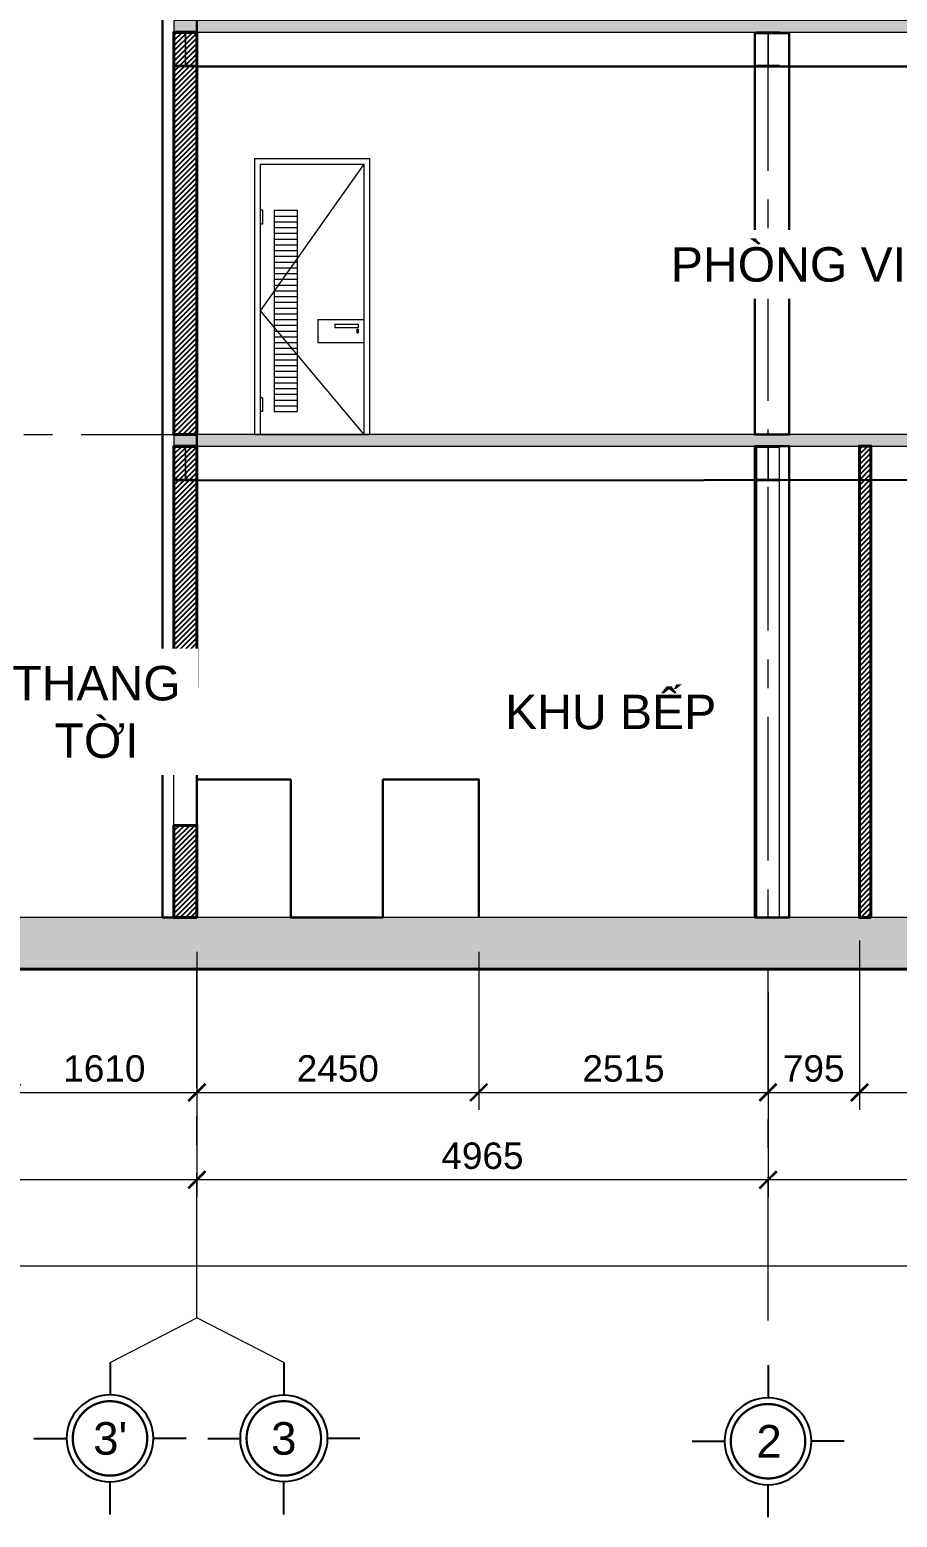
# Model space of a CAD drawing. Header units: millimetres. Extents: x 886808 to 1650903, y -1008069 to 230892.
# Drawn here: x 1039202 to 1046743, y -568767 to -555830 of the extents above; entities that cross this region are included whole.
import ezdxf
from ezdxf.enums import TextEntityAlignment as Align

# ---------------------------------------------------------------- set-up
doc = ezdxf.new("R2010")
doc.units = ezdxf.units.MM
for name, pattern in [('ACAD_ISO07W100', [3, 0, -3]), ('CENTER', [2, 1.25, -0.25, 0.25, -0.25]), ('CENTER2', [28.575, 19.05, -3.175, 3.175, -3.175]), ('CONTINOUS', [0])]:
    doc.linetypes.add(name, pattern=pattern)
doc.layers.get('0').update_dxf_attribs({"lineweight": 0})
for name, color, linetype, lineweight in [('01- NET TUONG- 242', 242, 'Continuous', 40), ('03- Net Cua- 153', 153, 'Continuous', 9), ('8l NET TO', 8, 'Continuous', 9), ('A-GLAZ-CURT', 52, 'Continuous', 5), ('A-Wall', 113, 'Continuous', 30), ('A_Dim', 8, 'Continuous', 5), ('i_hatch', 250, 'Continuous', 0), ('net truc', 250, 'CENTER2', 5), ('net vl', 33, 'Continuous', 5), ('Text', 250, 'Continuous', 25)]:
    doc.layers.add(name, color=color, linetype=linetype, lineweight=lineweight)
doc.layers.add('SCA1-ARC-1-concrete_block_1_c', color=141, linetype='Continuous')
doc.styles.add('Arial', font='arial.ttf', dxfattribs={"height": 253.361452})
doc.styles.add('Roof Fl type B$0$GHICHUTHUONG', font='arial.ttf', dxfattribs={"width": 0.8})
doc.styles.add('TIÊU ĐỀ', font='arial.ttf', dxfattribs={"height": 230})
doc.dimstyles.new('1-100', dxfattribs={"dimtxt": 230, "dimasz": 150, "dimexe": 150, "dimexo": 300, "dimgap": 90, "dimtad": 1, "dimdec": 0, "dimrnd": 5, "dimzin": 0, "dimtxsty": 'TIÊU ĐỀ', "dimblk": 'ARCHTICK', "dimcen": 100, "dimdle": 120, "dimclrd": 256, "dimclre": 256, "dimclrt": 2, "dimadec": 0, "dimazin": 0, "dimtfac": 1, "dimtdec": 0, "dimtix": 1, "dimtmove": 1, "dimatfit": 3, "dimldrblk": 'OPEN30', "dimfxl": 900, "dimtolj": 1, "dimtzin": 0, "dimlwd": 13, "dimlwe": 13, "dimarcsym": 1})

# ---------------------------------------------------------------- blocks, each defined once
blk = doc.blocks.new('*U900')
for p, q in [((0, 7), (0, 4)), ((-7, 0), (-4, 0)), ((7, 0), (4, 0)), ((0, -7), (0, -4))]:
    blk.add_line(p, q)
blk.add_circle((0, 0), 4)
at = {"layer": 'net truc', "color": 4, "linetype": 'CONTINOUS', "ltscale": 0.08, "const_width": 0.208}
blk.add_lwpolyline([(3.43, -0.02, 0.414214), (0.02, 3.43, 2.414214), (3.43, -0.02, 0.24166)], format="xyb", dxfattribs=at)
at = {"color": 7, "style": 'Arial', "flags": 8}
blk.add_attdef('DETAIL#', text='', height=3, dxfattribs=at).set_placement((0, 0), align=Align.MIDDLE_CENTER)
blk = doc.blocks.new('_ArchTick')
at = {"color": 0, "linetype": 'ByBlock', "const_width": 0.15}
blk.add_lwpolyline([(-0.5, -0.5), (0.5, 0.5)], dxfattribs=at)
blk = doc.blocks.new('*D461')
at = {"layer": 'A_Dim', "lineweight": 13, "transparency": 16777216}
for p, q in [((1045620, -564300), (1045620, -565982)), ((1050585, -564300), (1050585, -565982)), ((1050705, -565832), (1045500, -565832))]:
    blk.add_line(p, q, dxfattribs=at)
at = {"layer": 'Defpoints', "color": 0, "transparency": 16777216}
for p in [(1045620, -564000), (1050585, -564000), (1045620, -565832)]:
    blk.add_point(p, dxfattribs=at)
at = {"layer": 'A_Dim', "lineweight": 13, "transparency": 16777216, "xscale": 150, "yscale": 150, "zscale": 150, "rotation": 180}
blk.add_blockref('_ArchTick', (1045620, -565832), dxfattribs=at)
at = {"layer": 'A_Dim', "lineweight": 13, "transparency": 16777216, "xscale": 150, "yscale": 150, "zscale": 150}
blk.add_blockref('_ArchTick', (1050585, -565832), dxfattribs=at)
at = {"layer": 'A_Dim', "color": 2, "transparency": 16777216, "insert": (1048102, -565624), "char_height": 230, "attachment_point": 5, "style": 'TIÊU ĐỀ'}
blk.add_mtext('\\A1;4965', dxfattribs=at)
blk = doc.blocks.new('_Open30')
at = {"color": 0, "linetype": 'ByBlock', "lineweight": -2}
for p, q in [((-1, 0.268), (0, 0)), ((0, 0), (-1, -0.268)), ((0, 0), (-1, 0))]:
    blk.add_line(p, q, dxfattribs=at)
blk = doc.blocks.new('*D462')
at = {"layer": 'A_Dim', "lineweight": 13, "transparency": 16777216}
for p, q in [((1040655, -564300), (1040655, -565982)), ((1045620, -564300), (1045620, -565982)), ((1045740, -565832), (1040535, -565832))]:
    blk.add_line(p, q, dxfattribs=at)
at = {"layer": 'Defpoints', "color": 0, "transparency": 16777216}
for p in [(1040655, -564000), (1045620, -564000), (1040655, -565832)]:
    blk.add_point(p, dxfattribs=at)
at = {"layer": 'A_Dim', "lineweight": 13, "transparency": 16777216, "xscale": 150, "yscale": 150, "zscale": 150, "rotation": 180}
blk.add_blockref('_ArchTick', (1040655, -565832), dxfattribs=at)
at = {"layer": 'A_Dim', "lineweight": 13, "transparency": 16777216, "xscale": 150, "yscale": 150, "zscale": 150}
blk.add_blockref('_ArchTick', (1045620, -565832), dxfattribs=at)
at = {"layer": 'A_Dim', "color": 2, "transparency": 16777216, "insert": (1043137, -565624), "char_height": 230, "attachment_point": 5, "style": 'TIÊU ĐỀ'}
blk.add_mtext('\\A1;4965', dxfattribs=at)
blk = doc.blocks.new('*D463')
at = {"layer": 'A_Dim', "lineweight": 13, "transparency": 16777216}
for p, q in [((1034655, -564300), (1034655, -565982)), ((1040655, -564300), (1040655, -565982)), ((1040775, -565832), (1034535, -565832))]:
    blk.add_line(p, q, dxfattribs=at)
at = {"layer": 'Defpoints', "color": 0, "transparency": 16777216}
for p in [(1034655, -564000), (1040655, -564000), (1034655, -565832)]:
    blk.add_point(p, dxfattribs=at)
at = {"layer": 'A_Dim', "lineweight": 13, "transparency": 16777216, "xscale": 150, "yscale": 150, "zscale": 150, "rotation": 180}
blk.add_blockref('_ArchTick', (1034655, -565832), dxfattribs=at)
at = {"layer": 'A_Dim', "lineweight": 13, "transparency": 16777216, "xscale": 150, "yscale": 150, "zscale": 150}
blk.add_blockref('_ArchTick', (1040655, -565832), dxfattribs=at)
at = {"layer": 'A_Dim', "color": 2, "transparency": 16777216, "insert": (1037655, -565624), "char_height": 230, "attachment_point": 5, "style": 'TIÊU ĐỀ'}
blk.add_mtext('\\A1;6000', dxfattribs=at)
blk = doc.blocks.new('*D749')
at = {"layer": 'A_Dim', "lineweight": 13, "transparency": 16777216}
for p, q in [((1020155, -564300), (1020155, -566729)), ((1053885, -564300), (1053885, -566729)), ((1020035, -566579), (1054005, -566579))]:
    blk.add_line(p, q, dxfattribs=at)
at = {"layer": 'Defpoints', "color": 0, "transparency": 16777216}
for p in [(1020155, -564000), (1053885, -564000), (1053885, -566579)]:
    blk.add_point(p, dxfattribs=at)
at = {"layer": 'A_Dim', "lineweight": 13, "transparency": 16777216, "xscale": 150, "yscale": 150, "zscale": 150, "rotation": 180}
blk.add_blockref('_ArchTick', (1020155, -566579), dxfattribs=at)
at = {"layer": 'A_Dim', "lineweight": 13, "transparency": 16777216, "xscale": 150, "yscale": 150, "zscale": 150}
blk.add_blockref('_ArchTick', (1053885, -566579), dxfattribs=at)
at = {"layer": 'A_Dim', "color": 2, "transparency": 16777216, "insert": (1037020, -566372), "char_height": 230, "attachment_point": 5, "style": 'TIÊU ĐỀ'}
blk.add_mtext('\\A1;33730', dxfattribs=at)
blk = doc.blocks.new('*U132')
at = {"linetype": 'ACAD_ISO07W100', "ltscale": 1000, "transparency": 33554636}
blk.add_wipeout([(0, 0), (0, 10130), (100, 10130), (100, 0)], dxfattribs=at)
at = {"layer": 'i_hatch', "transparency": 33554636}
h = blk.add_hatch(dxfattribs=at)
h.set_pattern_fill('BT-01', color=256, scale=10, angle=90, style=0, pattern_type=2)
h.set_pattern_definition([(140, (21648.994, -31740.635), (6.27521, 71.72602), [7.5, -82.5]), (85, (21648.994, -31740.635), (-75.21921, -13.87513), [6, -66]), (190.4514, (21649.52, -31734.66), (-68.94395, 57.85094), [6.37402, -70.11421]), (136.1842, (21628.99, -31740.635), (16.5519, 106.7241), [11.25, -123.75]), (186.6356, (21630.37, -31731.74), (-97.41179, 93.46627), [9.56103, -105.1713]), (81.1842, (21628.99, -31740.63), (-97.41186, 93.4662), [9, -99]), (111, (21633.994, -31730.635), (40.26189, 59.690705), [7.5, -82.5]), (56, (21633.994, -31730.635), (-72.515, 24.33153), [6, -66]), (161.4514, (21637.35, -31725.66), (-32.25305, 84.02226), [6.37402, -70.11421]), (127.5, (21648.994, -31740.635), (-33.289385, 1.215986), [0, -65.2, 0, -67, 0, -66.25]), (97.5, (21648.994, -31740.635), (-39.44117, 26.306954), [0, -38.2, 0, -63.7, 0, -25.25]), (57.5, (21648.994, -31762.935), (2.255487, 53.382244), [0, -25, 0, -78, 0, -103.5]), (47.5, (21648.994, -31772.935), (-10.0105, 58.318617), [0, -32.5, 0, -51.8, 0, -73.5]), (135, (21648.994, -31740.635), (-30.05204, -30.05204), []), (135, (21636.744, -31740.635), (-30.05204, -30.05204), [])])
h.paths.add_polyline_path([(0, 10130), (0, 0), (100, 0), (100, 10130)])
at = {"transparency": 33554636}
blk.add_lwpolyline([(0, 0), (0, 10130), (100, 10130), (100, 0)], close=True, dxfattribs=at)
blk = doc.blocks.new('A$C721F1166')
at = {"layer": 'A-GLAZ-CURT', "transparency": 33554636}
blk.add_lwpolyline([(97, 9), (97, 291), (0, 291), (0, 300), (200, 300), (200, 291), (103, 291), (103, 9), (200, 9), (200, 0), (0, 0), (0, 9)], close=True, dxfattribs=at)
blk = doc.blocks.new('*U143')
at = {"linetype": 'ACAD_ISO07W100', "ltscale": 1000, "transparency": 33554636}
blk.add_wipeout([(0, 0), (0, 10130), (100, 10130), (100, 0)], dxfattribs=at)
at = {"layer": 'i_hatch', "transparency": 33554636}
h = blk.add_hatch(dxfattribs=at)
h.set_pattern_fill('BT-01', color=256, scale=10, angle=90, style=0, pattern_type=2)
h.set_pattern_definition([(140, (21648.994, -31740.634), (6.27521, 71.72602), [7.5, -82.5]), (85, (21648.994, -31740.634), (-75.21921, -13.87513), [6, -66]), (190.4514, (21649.52, -31734.66), (-68.94395, 57.85094), [6.37402, -70.11421]), (136.1842, (21628.99, -31740.63), (16.5519, 106.7241), [11.25, -123.75]), (186.6356, (21630.37, -31731.74), (-97.41179, 93.46627), [9.56103, -105.1713]), (81.1842, (21628.99, -31740.63), (-97.41186, 93.4662), [9, -99]), (111, (21633.994, -31730.634), (40.26189, 59.690705), [7.5, -82.5]), (56, (21633.994, -31730.634), (-72.515, 24.33153), [6, -66]), (161.4514, (21637.35, -31725.66), (-32.25305, 84.02226), [6.37402, -70.11421]), (127.5, (21648.994, -31740.634), (-33.289385, 1.215986), [0, -65.2, 0, -67, 0, -66.25]), (97.5, (21648.994, -31740.634), (-39.44117, 26.306954), [0, -38.2, 0, -63.7, 0, -25.25]), (57.5, (21648.994, -31762.934), (2.255487, 53.382244), [0, -25, 0, -78, 0, -103.5]), (47.5, (21648.994, -31772.934), (-10.0105, 58.318617), [0, -32.5, 0, -51.8, 0, -73.5]), (135, (21648.994, -31740.634), (-30.05204, -30.05204), []), (135, (21636.744, -31740.634), (-30.05204, -30.05204), [])])
h.paths.add_polyline_path([(0, 10130), (0, 0), (100, 0), (100, 10130)])
at = {"transparency": 33554636}
blk.add_lwpolyline([(0, 0), (0, 10130), (100, 10130), (100, 0)], close=True, dxfattribs=at)
blk = doc.blocks.new('*U119')
at = {"linetype": 'ByBlock'}
h = blk.add_hatch(dxfattribs=at)
h.set_pattern_fill('ANSI31', color=8, scale=10, angle=90, style=0)
h.set_pattern_definition([(135, (0, 3100), (-22.45064, -22.45064), [])])
h.paths.add_polyline_path([(0, 0), (100, 0), (100, 4100), (0, 4100)])
at = {"layer": '01- NET TUONG- 242', "linetype": 'ByBlock'}
blk.add_lwpolyline([(0, 0), (100, 0), (100, 4100), (0, 4100)], close=True, dxfattribs=at)
blk = doc.blocks.new('*U129')
at = {"linetype": 'ByBlock', "transparency": 33554636}
h = blk.add_hatch(dxfattribs=at)
h.set_pattern_fill('ANSI31', color=8, scale=10, angle=90, style=0)
h.set_pattern_definition([(135, (100, -200), (-22.4506, -22.4506), [])])
h.paths.add_polyline_path([(0, 0), (200, 0), (200, 800), (0, 800)])
at = {"layer": '01- NET TUONG- 242', "linetype": 'ByBlock', "transparency": 33554636}
blk.add_lwpolyline([(0, 0), (200, 0), (200, 800), (0, 800)], close=True, dxfattribs=at)
blk = doc.blocks.new('*U130')
at = {"linetype": 'ByBlock', "transparency": 33554636}
h = blk.add_hatch(dxfattribs=at)
h.set_pattern_fill('ANSI31', color=8, scale=10, angle=90, style=0)
h.set_pattern_definition([(135, (100, 1100.002), (-22.4506, -22.4506), [])])
h.paths.add_polyline_path([(0, 0), (200, 0), (200, 2100), (0, 2100)])
at = {"layer": '01- NET TUONG- 242', "linetype": 'ByBlock', "transparency": 33554636}
blk.add_lwpolyline([(0, 0), (200, 0), (200, 2100), (0, 2100)], close=True, dxfattribs=at)
blk = doc.blocks.new('*U135')
at = {"transparency": 33554636}
for p, q in [((0, 2400), (1000, 2400)), ((0, 2400), (0, 0)), ((50, 2350), (950, 2350)), ((50, 2350), (50, 0)), ((950, 2350), (950, 0)), ((1000, 2400), (1000, 0)), ((70, 1950), (50, 1950)), ((70, 1950), (70, 1830)), ((170, 1950), (370, 1950)), ((170, 1950), (170, 200)), ((370, 1950), (370, 200)), ((70, 1830), (50, 1830)), ((170, 1900), (370, 1900)), ((170, 1850), (370, 1850)), ((170, 1800), (370, 1800)), ((170, 1750), (370, 1750)), ((170, 1700), (370, 1700)), ((170, 1650), (370, 1650)), ((170, 1600), (370, 1600)), ((170, 1550), (370, 1550)), ((170, 1500), (370, 1500)), ((170, 1450), (370, 1450)), ((170, 1400), (370, 1400)), ((170, 1350), (370, 1350)), ((170, 1300), (370, 1300)), ((170, 1250), (370, 1250)), ((170, 1200), (370, 1200)), ((170, 1150), (370, 1150)), ((170, 1100), (370, 1100)), ((170, 1050), (370, 1050)), ((170, 1000), (370, 1000)), ((170, 950), (370, 950)), ((550, 1000), (950, 1000)), ((550, 1000), (550, 800)), ((700, 960), (900, 960)), ((700, 960), (700, 930)), ((700, 930), (900, 930)), ((890, 915), (890, 885)), ((890, 915), (900, 915)), ((900, 960), (900, 930)), ((900, 915), (900, 885)), ((170, 900), (370, 900)), ((170, 850), (370, 850)), ((170, 800), (370, 800)), ((550, 800), (950, 800)), ((890, 885), (900, 885)), ((170, 750), (370, 750)), ((170, 700), (370, 700)), ((170, 650), (370, 650)), ((170, 600), (370, 600)), ((170, 550), (370, 550)), ((170, 500), (370, 500)), ((170, 450), (370, 450)), ((170, 400), (370, 400)), ((70, 320), (50, 320)), ((70, 320), (70, 200)), ((170, 350), (370, 350)), ((170, 300), (370, 300)), ((70, 200), (50, 200)), ((170, 250), (370, 250)), ((170, 200), (370, 200)), ((0, 0), (1000, 0))]:
    blk.add_line(p, q, dxfattribs=at)
blk.add_lwpolyline([(950, 2350), (50, 1075), (950, 0)], dxfattribs=at)
blk = doc.blocks.new('*U140')
at = {"linetype": 'ByBlock', "transparency": 33554636}
h = blk.add_hatch(dxfattribs=at)
h.set_pattern_fill('ANSI31', color=8, scale=10, angle=90, style=0)
h.set_pattern_definition([(135, (100, 2500.002), (-22.45064, -22.45064), [])])
h.paths.add_polyline_path([(0, 0), (200, 0), (200, 3500), (0, 3500)])
at = {"layer": '01- NET TUONG- 242', "linetype": 'ByBlock', "transparency": 33554636}
blk.add_lwpolyline([(0, 0), (200, 0), (200, 3500), (0, 3500)], close=True, dxfattribs=at)
blk = doc.blocks.new('*D471')
at = {"layer": 'A_Dim', "lineweight": 13, "transparency": 16777216}
for p, q in [((1039045, -563850), (1039045, -565222)), ((1040655, -563850), (1040655, -565222)), ((1038925, -565072), (1040775, -565072))]:
    blk.add_line(p, q, dxfattribs=at)
at = {"layer": 'Defpoints', "color": 0, "transparency": 16777216}
for p in [(1039045, -563550), (1040655, -563550), (1040655, -565072)]:
    blk.add_point(p, dxfattribs=at)
at = {"layer": 'A_Dim', "lineweight": 13, "transparency": 16777216, "xscale": 150, "yscale": 150, "zscale": 150, "rotation": 180}
blk.add_blockref('_ArchTick', (1039045, -565072), dxfattribs=at)
at = {"layer": 'A_Dim', "lineweight": 13, "transparency": 16777216, "xscale": 150, "yscale": 150, "zscale": 150}
blk.add_blockref('_ArchTick', (1040655, -565072), dxfattribs=at)
at = {"layer": 'A_Dim', "color": 2, "transparency": 16777216, "insert": (1039850, -564865), "char_height": 230, "attachment_point": 5, "style": 'TIÊU ĐỀ'}
blk.add_mtext('\\A1;1610', dxfattribs=at)
blk = doc.blocks.new('*D472')
at = {"layer": 'A_Dim', "lineweight": 13, "transparency": 16777216}
for p, q in [((1040655, -563850), (1040655, -565222)), ((1043105, -563850), (1043105, -565222)), ((1040535, -565072), (1043225, -565072))]:
    blk.add_line(p, q, dxfattribs=at)
at = {"layer": 'Defpoints', "color": 0, "transparency": 16777216}
for p in [(1040655, -563550), (1043105, -563550), (1043105, -565072)]:
    blk.add_point(p, dxfattribs=at)
at = {"layer": 'A_Dim', "lineweight": 13, "transparency": 16777216, "xscale": 150, "yscale": 150, "zscale": 150, "rotation": 180}
blk.add_blockref('_ArchTick', (1040655, -565072), dxfattribs=at)
at = {"layer": 'A_Dim', "lineweight": 13, "transparency": 16777216, "xscale": 150, "yscale": 150, "zscale": 150}
blk.add_blockref('_ArchTick', (1043105, -565072), dxfattribs=at)
at = {"layer": 'A_Dim', "color": 2, "transparency": 16777216, "insert": (1041880, -564865), "char_height": 230, "attachment_point": 5, "style": 'TIÊU ĐỀ'}
blk.add_mtext('\\A1;2450', dxfattribs=at)
blk = doc.blocks.new('*D473')
at = {"layer": 'A_Dim', "lineweight": 13, "transparency": 16777216}
for p, q in [((1043105, -563850), (1043105, -565222)), ((1045620, -564203), (1045620, -565222)), ((1042985, -565072), (1045740, -565072))]:
    blk.add_line(p, q, dxfattribs=at)
at = {"layer": 'Defpoints', "color": 0, "transparency": 16777216}
for p in [(1043105, -563550), (1045620, -563903), (1045620, -565072)]:
    blk.add_point(p, dxfattribs=at)
at = {"layer": 'A_Dim', "lineweight": 13, "transparency": 16777216, "xscale": 150, "yscale": 150, "zscale": 150, "rotation": 180}
blk.add_blockref('_ArchTick', (1043105, -565072), dxfattribs=at)
at = {"layer": 'A_Dim', "lineweight": 13, "transparency": 16777216, "xscale": 150, "yscale": 150, "zscale": 150}
blk.add_blockref('_ArchTick', (1045620, -565072), dxfattribs=at)
at = {"layer": 'A_Dim', "color": 2, "transparency": 16777216, "insert": (1044363, -564865), "char_height": 230, "attachment_point": 5, "style": 'TIÊU ĐỀ'}
blk.add_mtext('\\A1;2515', dxfattribs=at)
blk = doc.blocks.new('*D474')
at = {"layer": 'A_Dim', "lineweight": 13, "transparency": 16777216}
for p, q in [((1046415, -563750), (1046415, -565222)), ((1045620, -564203), (1045620, -565222)), ((1045500, -565072), (1046535, -565072))]:
    blk.add_line(p, q, dxfattribs=at)
at = {"layer": 'Defpoints', "color": 0, "transparency": 16777216}
for p in [(1046415, -563450), (1045620, -563903), (1046415, -565072)]:
    blk.add_point(p, dxfattribs=at)
at = {"layer": 'A_Dim', "lineweight": 13, "transparency": 16777216, "xscale": 150, "yscale": 150, "zscale": 150, "rotation": 180}
blk.add_blockref('_ArchTick', (1045620, -565072), dxfattribs=at)
at = {"layer": 'A_Dim', "lineweight": 13, "transparency": 16777216, "xscale": 150, "yscale": 150, "zscale": 150}
blk.add_blockref('_ArchTick', (1046415, -565072), dxfattribs=at)
at = {"layer": 'A_Dim', "color": 2, "transparency": 16777216, "insert": (1046017, -564865), "char_height": 230, "attachment_point": 5, "style": 'TIÊU ĐỀ'}
blk.add_mtext('\\A1;795', dxfattribs=at)
blk = doc.blocks.new('*D475')
at = {"layer": 'A_Dim', "lineweight": 13, "transparency": 16777216}
for p, q in [((1046415, -563750), (1046415, -565222)), ((1050385, -563750), (1050385, -565222)), ((1046295, -565072), (1050505, -565072))]:
    blk.add_line(p, q, dxfattribs=at)
at = {"layer": 'Defpoints', "color": 0, "transparency": 16777216}
for p in [(1046415, -563450), (1050385, -563450), (1050385, -565072)]:
    blk.add_point(p, dxfattribs=at)
at = {"layer": 'A_Dim', "lineweight": 13, "transparency": 16777216, "xscale": 150, "yscale": 150, "zscale": 150, "rotation": 180}
blk.add_blockref('_ArchTick', (1046415, -565072), dxfattribs=at)
at = {"layer": 'A_Dim', "lineweight": 13, "transparency": 16777216, "xscale": 150, "yscale": 150, "zscale": 150}
blk.add_blockref('_ArchTick', (1050385, -565072), dxfattribs=at)
at = {"layer": 'A_Dim', "color": 2, "transparency": 16777216, "insert": (1048400, -564865), "char_height": 230, "attachment_point": 5, "style": 'TIÊU ĐỀ'}
blk.add_mtext('\\A1;3970', dxfattribs=at)

msp = doc.modelspace()

# ---------------------------------------------------------------- linework, layer by layer
at = {"layer": '8l NET TO', "color": 251, "linetype": 'CENTER', "ltscale": 1000, "true_color": 0x636466, "transparency": 33554636}
for p, q in [((1040654.8, -567031.4), (1040654.8, -548441.2)), ((1040654.8, -567025.6), (1040654.8, -548441.2)), ((1045620.1, -567056.1), (1045620.1, -548441.2)), ((1015649, -559350.4), (1060209.9, -559350.4)), ((1015649, -563550.4), (1060209.9, -563550.4)), ((1056627.8, -564000.4), (1013980.1, -564000.4))]:
    msp.add_line(p, q, dxfattribs=at)
for points in [[(1039899.2, -567419.9), (1040654.8, -567031.4)], [(1041410.4, -567419.9), (1040654.8, -567031.4)]]:
    msp.add_lwpolyline(points, dxfattribs=at)
at = {"layer": 'A-Wall', "transparency": 33554636}
for points in [[(1040654.8, -556150.4), (1050584.8, -556150.4)], [(1040654.8, -559750.4), (1053884.8, -559741.2)]]:
    msp.add_lwpolyline(points, dxfattribs=at)
at = {"layer": 'A_Dim', "transparency": 33554636}
msp.add_lwpolyline([(1040454.8, -561550.4), (1040654.8, -561550.4), (1040654.8, -562750.4), (1040454.8, -562750.4)], close=True, dxfattribs=at)

# ---------------------------------------------------------------- block references
at = {"layer": 'Text', "transparency": 33554636}
ref = msp.add_blockref('*U900', (1039899.2, -568080.9), dxfattribs=dict(at, xscale=-94.41941626506186, yscale=94.41941626506186, zscale=94.41941626506186))
ref.add_attrib('DETAIL#', "3'", dxfattribs={"layer": '0', "color": 7, "height": 283.26, "style": 'Arial', "flags": 8}).set_placement((1039901.1, -568080.9), align=Align.MIDDLE_CENTER)
at = {"layer": 'Text', "transparency": 33554636, "xscale": 94.41941626506186, "yscale": 94.41941626506186, "zscale": 94.41941626506186}
msp.add_blockref('*U900', (1041410.4, -568080.9), dxfattribs=at).add_auto_attribs({'DETAIL#': '3'})
at = {"layer": 'Text', "transparency": 33554636}
ref = msp.add_blockref('*U900', (1045620.1, -568105.6), dxfattribs=dict(at, xscale=-94.41941626506186, yscale=94.41941626506186, zscale=94.41941626506186))
ref.add_attrib('DETAIL#', '2', dxfattribs={"layer": '0', "color": 7, "height": 283.3, "style": 'Arial', "flags": 8}).set_placement((1045629.3, -568105.6), align=Align.MIDDLE_CENTER)

# ---------------------------------------------------------------- texts
at = {"layer": 'net vl', "ltscale": 300, "transparency": 33554636, "insert": (1044252.2, -561764.8), "char_height": 299.423, "attachment_point": 5, "style": 'Roof Fl type B$0$GHICHUTHUONG', "bg_fill": 2}
msp.add_mtext('{\\W1;KHU BẾP}', dxfattribs=at)

# ---------------------------------------------------------------- dimensions: what is measured, and where the dimension line sits
at = {"layer": 'A_Dim', "transparency": 33554636}
for base, p1, p2, picture, middle in [((1053884.8, -566579.2), (1020154.8, -564000.4), (1053884.8, -564000.4), '*D749', (1037019.8, -566371.7)), ((1034654.8, -565831.7), (1040654.8, -564000.4), (1034654.8, -564000.4), '*D463', (1037654.8, -565624.3)), ((1040654.8, -565831.7), (1045620.1, -564000.4), (1040654.8, -564000.4), '*D462', (1043137.4, -565624.3)), ((1045620.1, -565831.7), (1050584.8, -564000.4), (1045620.1, -564000.4), '*D461', (1048102.4, -565624.3))]:
    dim = msp.add_linear_dim(base=base, p1=p1, p2=p2, dimstyle='1-100', override={"dimscale": 1}, dxfattribs=at)
    dim.commit()
    dim.dimension.update_dxf_attribs({"geometry": picture, "text_midpoint": middle})

# ---------------------------------------------------------------- next in the draw order: block references
at = {"transparency": 33554636, "xscale": -1, "rotation": 90}
for name, p in [('*U132', (1050584.8, -555750.4)), ('*U143', (1050584.8, -559350.4))]:
    msp.add_blockref(name, p, dxfattribs=at)

# ---------------------------------------------------------------- next in the draw order: wipeouts: each hides what was drawn before it
at = {"linetype": 'ACAD_ISO07W100', "ltscale": 1000, "transparency": 33554636}
msp.add_wipeout([(1053884.8, -563550.4), (1020154.8, -563550.4), (1020154.8, -564000.4), (1053884.8, -564000.4)], dxfattribs=at).translate(0, 0, 0)

# ---------------------------------------------------------------- next in the draw order: hatches: boundary and pattern name
at = {"layer": 'i_hatch', "transparency": 33554636}
h = msp.add_hatch(dxfattribs=at)
h.set_pattern_fill('BT-01', color=256, scale=10, angle=90, style=0, pattern_type=2)
h.set_pattern_definition([(140, (21998.997, -8140.634), (6.2752135, 71.7260183), [7.5, -82.5]), (85, (21999, -8140.63), (-75.2192134, -13.8751334), [6, -66]), (190.4514, (21999.52, -8134.656), (-68.9439542, 57.850938), [6.374019, -70.114211]), (136.1842, (21979, -8140.63), (16.5519014, 106.724105), [11.25, -123.75]), (186.6356, (21980.38, -8131.74), (-97.411787, 93.466271), [9.561029, -105.1713]), (81.1842, (21979, -8140.63), (-97.41186, 93.466195), [9, -99]), (111, (21983.997, -8130.634), (40.261889, 59.6907052), [7.5, -82.5]), (56, (21984, -8130.63), (-72.5150045, 24.331533), [6, -66]), (161.4514, (21987.35, -8125.66), (-32.2530497, 84.022263), [6.374019, -70.114211]), (127.5, (21998.997, -8140.634), (-33.2893854, 1.21598553), [0, -65.2, 0, -67, 0, -66.25]), (97.5, (21998.997, -8140.634), (-39.4411712, 26.3069537), [0, -38.2, 0, -63.7, 0, -25.25]), (57.5, (21998.997, -8162.934), (2.2554872, 53.3822436), [0, -25, 0, -78, 0, -103.5]), (47.5, (21998.997, -8172.934), (-10.0104982, 58.318617), [0, -32.5, 0, -51.8, 0, -73.5]), (135, (21998.997, -8140.634), (-30.0520382, -30.0520382), []), (135, (21986.747, -8140.634), (-30.0520382, -30.0520382), [])])
h.paths.add_polyline_path([(1020154.8, -564000.4), (1053884.8, -564000.4), (1053884.8, -563550.4), (1020154.8, -563550.4)])

# ---------------------------------------------------------------- next in the draw order: linework, layer by layer
at = {"transparency": 33554636, "elevation": 0}
msp.add_lwpolyline([(1053884.8, -563550.4), (1020154.8, -563550.4), (1020154.8, -564000.4), (1053884.8, -564000.4)], close=True, dxfattribs=at)
at = {"layer": '01- NET TUONG- 242', "transparency": 33554636}
msp.add_line((1053884.8, -564000.4, 0), (1014814.5, -564000.4, 0), dxfattribs=at)
at = {"layer": 'A-Wall', "transparency": 33554636}
for points in [[(1040354.8, -552150.4), (1040654.8, -552150.4), (1040654.8, -563550.4), (1040354.8, -563550.4)], [(1045504.8, -555859.4), (1045804.8, -555859.4), (1045804.8, -559350.4), (1045504.8, -559350.4)], [(1045504.8, -559450.4), (1045804.8, -559450.4), (1045804.8, -563550.4), (1045504.8, -563550.4)]]:
    msp.add_lwpolyline(points, close=True, dxfattribs=at)
at = {"layer": 'A-Wall', "transparency": 33554636, "elevation": 0}
msp.add_lwpolyline([(1042270.5, -562350.4), (1042270.5, -563550.4), (1041470.3, -563550.4), (1041470.3, -562350.4)], dxfattribs=at)
at = {"layer": 'A-Wall', "transparency": 33554636}
for points in [[(1043105.1, -563550.4), (1043105.1, -562350.4), (1042270.5, -562350.4)], [(1043105.1, -563550.4), (1043105.1, -562350.4)]]:
    msp.add_lwpolyline(points, dxfattribs=at)
at = {"layer": 'A_Dim', "transparency": 33554636}
msp.add_lwpolyline([(1045520.1, -563550.4), (1045720.1, -563550.4), (1045720.1, -559450.4), (1045520.1, -559450.4)], close=True, dxfattribs=at)

# ---------------------------------------------------------------- next in the draw order: block references
at = {"layer": '03- Net Cua- 153', "linetype": 'Continuous', "transparency": 33554636}
msp.add_blockref('*U135', (1041155.3, -559350.3, 0), dxfattribs=at)
at = {"layer": 'A_Dim', "transparency": 33554636, "xscale": -1}
for p in [(1040654.8, -556150.4), (1045720.1, -556150.4), (1040654.8, -559750.4), (1045720.1, -559750.4)]:
    msp.add_blockref('A$C721F1166', p, dxfattribs=at)
at = {"layer": 'SCA1-ARC-1-concrete_block_1_c', "linetype": 'ByBlock', "transparency": 33554636, "xscale": -1}
for name, p in [('*U140', (1040654.8, -559350.4)), ('*U130', (1040654.8, -561550.4)), ('*U119', (1046514.6, -563550.4)), ('*U129', (1040654.8, -563550.4))]:
    msp.add_blockref(name, p, dxfattribs=at)

# ---------------------------------------------------------------- next in the draw order: dimensions: what is measured, and where the dimension line sits
at = {"layer": 'A_Dim', "transparency": 33554636}
for base, p1, p2, picture, middle in [((1046414.6332, -565072.066), (1045620.0501, -563902.856), (1046414.6332, -563450.4586), '*D474', (1046017.3417, -564864.6342)), ((1050384.8, -565072.1), (1046414.6, -563450.5), (1050384.8, -563450.5), '*D475', (1048399.7, -564864.6)), ((1040654.8, -565072.1), (1039044.8, -563550.4), (1040654.8, -563550.4), '*D471', (1039849.8, -564864.6)), ((1043105.1, -565072.1), (1040654.8, -563550.4), (1043105.1, -563550.4), '*D472', (1041879.9, -564864.6)), ((1045620.1, -565072.1), (1043105.1, -563550.4), (1045620.1, -563902.9), '*D473', (1044362.6, -564864.6))]:
    dim = msp.add_linear_dim(base=base, p1=p1, p2=p2, dimstyle='1-100', dxfattribs=at)
    dim.commit()
    dim.dimension.update_dxf_attribs({"geometry": picture, "text_midpoint": middle})

# ---------------------------------------------------------------- next in the draw order: texts
at = {"layer": 'net vl', "ltscale": 300, "transparency": 33554636, "attachment_point": 5, "style": 'Roof Fl type B$0$GHICHUTHUONG', "bg_fill": 2}
for s, insert, char_height in [('{\\W1;PHÒNG VIP}', (1045937.3, -557873.1), 299.423), ('{\\W1;THANG\\PTỜI}', (1039782.2, -561764.8), 299.42)]:
    msp.add_mtext(s, dxfattribs=dict(at, insert=insert, char_height=char_height))

# ---------------------------------------------------------------- next in the draw order: linework, layer by layer
at = {"layer": 'A-Wall', "transparency": 33554636}
msp.add_lwpolyline([(1041470.3, -562350.4), (1040654.8, -562350.4)], dxfattribs=at)

doc.saveas('drawing.dxf')
